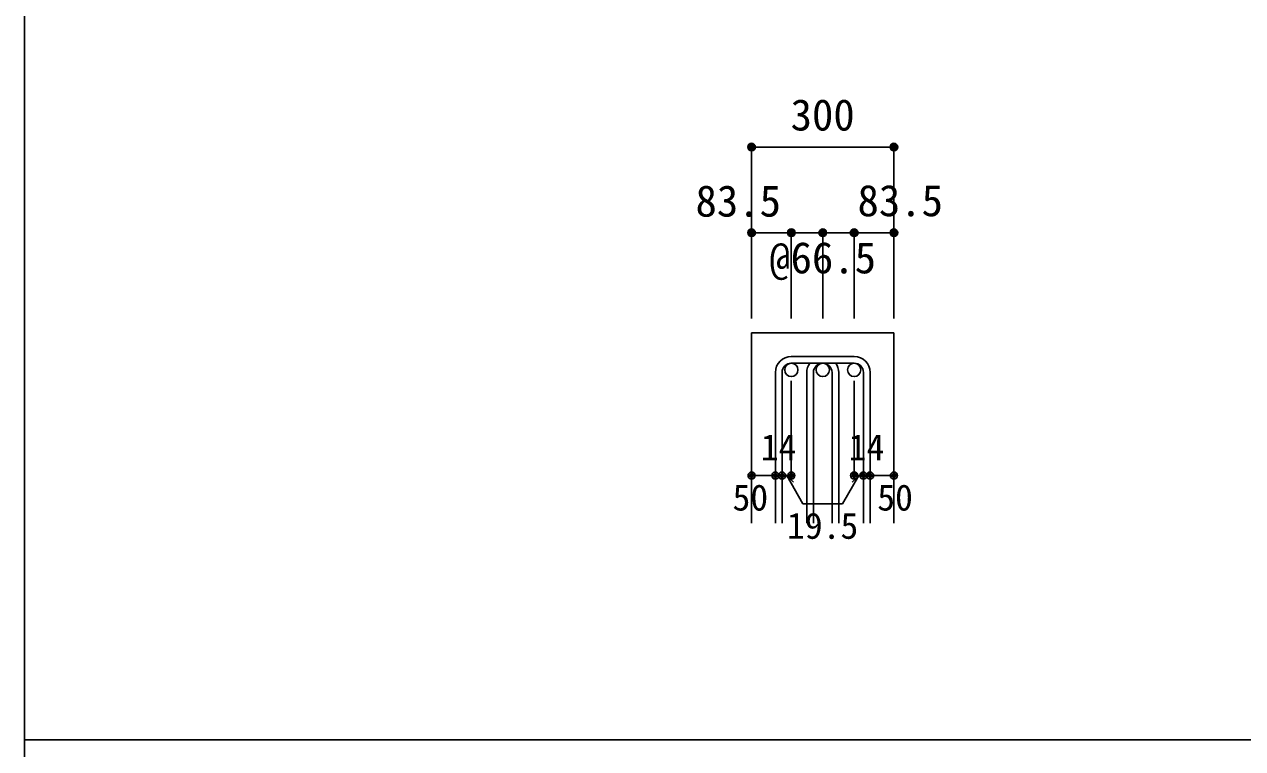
# Model space of a CAD drawing. Units: millimetres at full size, sheet at 1:30; details may follow other scales. Extents: x -5973 to 5954, y -4195 to 4201.
# Drawn here: x -5973 to -3414, y -15 to 1506 of the extents above; entities that cross this region are included whole.
import ezdxf
from ezdxf.enums import TextEntityAlignment as Align

# ---------------------------------------------------------------- set-up
doc = ezdxf.new("R2010")
doc.units = ezdxf.units.MM
doc.header["$LTSCALE"] = 30
doc.header["$PDMODE"] = 32
doc.header["$PDSIZE"] = 15
for name, color, linetype in [('0-1_躯体線', 2, 'Continuous'), ('0-5_基礎梁筋', 7, 'Continuous'), ('0-6_スタラップ筋', 7, 'Continuous'), ('0-D_寸法', 4, 'Continuous'), ('F-0_枠', 6, 'Continuous')]:
    doc.layers.add(name, color=color, linetype=linetype)
doc.styles.add('ＭＳ ゴシック', font='')
doc.styles.get('ＭＳ ゴシック').set_extended_font_data('MS Gothic')

msp = doc.modelspace()

# ---------------------------------------------------------------- linework, layer by layer
at = {"layer": '0-1_躯体線'}
for p, q in [((-4445.3, 858.3), (-4445.3, 458.3)), ((-4445.3, 858.3), (-4146.3, 858.3)), ((-4146.3, 858.3), (-4146.3, 458.3))]:
    msp.add_line(p, q, dxfattribs=at)
at = {"layer": '0-5_基礎梁筋', "color": 3}
for centre in [(-4361.8, 780.3), (-4295.8, 780.3), (-4229.8, 780.3)]:
    msp.add_circle(centre, 14, dxfattribs=at)
at = {"layer": '0-6_スタラップ筋'}
for p, q in [((-4229.8, 808.3), (-4361.8, 808.3)), ((-4229.8, 794.3), (-4361.8, 794.3)), ((-4395.3, 774.8), (-4395.3, 458.3)), ((-4381.3, 774.8), (-4381.3, 458.3)), ((-4329.3, 774.8), (-4329.3, 458.3)), ((-4315.3, 774.8), (-4315.3, 458.3)), ((-4276.3, 774.8), (-4276.3, 458.3)), ((-4262.3, 774.8), (-4262.3, 458.3)), ((-4210.3, 774.8), (-4210.3, 458.3)), ((-4196.3, 774.8), (-4196.3, 458.3))]:
    msp.add_line(p, q, dxfattribs=at)
for centre, radius, start, end in [((-4361.8, 774.8), 33.5, 90, 180), ((-4361.8, 774.8), 19.5, 90, 180), ((-4295.8, 774.8), 33.5, 144.40235, 180), ((-4295.8, 774.8), 19.5, 90, 180), ((-4295.8, 774.8), 19.5, 0, 90), ((-4295.8, 774.8), 33.5, 0, 35.59765), ((-4229.8, 774.8), 33.5, 0, 90), ((-4229.8, 774.8), 19.5, 0, 90)]:
    msp.add_arc(centre, radius, start, end, dxfattribs=at)
at = {"layer": '0-D_寸法'}
for p, q in [((-4445.3, 1248.3), (-4445.3, 1068.3)), ((-4146.3, 1248.3), (-4146.3, 1068.3)), ((-4361.8, 1068.3), (-4445.3, 1068.3)), ((-4445.3, 1068.3), (-4445.3, 888.3)), ((-4295.8, 1068.3), (-4361.8, 1068.3)), ((-4361.8, 1068.3), (-4361.8, 888.3)), ((-4295.8, 1068.3), (-4295.8, 888.3)), ((-4229.8, 1068.3), (-4295.8, 1068.3)), ((-4146.3, 1068.3), (-4229.8, 1068.3)), ((-4229.8, 1068.3), (-4229.8, 888.3)), ((-4146.3, 1068.3), (-4146.3, 888.3)), ((-4361.8, 558.3), (-4361.8, 757.63)), ((-4229.8, 558.3), (-4229.8, 757.63)), ((-4445.3, 558.3), (-4395.3, 558.3)), ((-4395.3, 558.3), (-4361.8, 558.3)), ((-4371.55, 558.3), (-4357.41, 544.16)), ((-4371.55, 558.3), (-4337.33, 499.02)), ((-4220.05, 558.3), (-4254.27, 499.02)), ((-4220.05, 558.3), (-4234.19, 544.16)), ((-4229.8, 558.3), (-4146.3, 558.3)), ((-4210.3, 558.3), (-4196.3, 558.3)), ((-4337.33, 499.02), (-4254.27, 499.02))]:
    msp.add_line(p, q, dxfattribs=at)
for points in [[(-4146.3, 1248.3), (-4445.3, 1248.3), (-4146.3, 1248.3)], [(-4146.3, 1248.3), (-4146.3, 1068.3), (-4146.3, 888.3)]]:
    msp.add_lwpolyline(points, dxfattribs=at)
for centre, radius in [((-4445.3, 1248.3), 8), ((-4445.3, 1248.3), 7.2), ((-4445.3, 1248.3), 6.4), ((-4146.3, 1248.3), 8), ((-4146.3, 1248.3), 7.2), ((-4146.3, 1248.3), 6.4), ((-4445.3, 1248.3), 5.6), ((-4445.3, 1248.3), 4.8), ((-4445.3, 1248.3), 4), ((-4445.3, 1248.3), 3.2), ((-4445.3, 1248.3), 2.4), ((-4445.3, 1248.3), 1.6), ((-4445.3, 1248.3), 0.8), ((-4146.3, 1248.3), 5.6), ((-4146.3, 1248.3), 4.8), ((-4146.3, 1248.3), 4), ((-4146.3, 1248.3), 3.2), ((-4146.3, 1248.3), 2.4), ((-4146.3, 1248.3), 1.6), ((-4146.3, 1248.3), 0.8), ((-4445.3, 1068.3), 8), ((-4445.3, 1068.3), 7.2), ((-4361.8, 1068.3), 8), ((-4361.8, 1068.3), 7.2), ((-4295.8, 1068.3), 8), ((-4295.8, 1068.3), 7.2), ((-4229.8, 1068.3), 8), ((-4229.8, 1068.3), 7.2), ((-4146.3, 1068.3), 8), ((-4146.3, 1068.3), 7.2), ((-4445.3, 1068.3), 6.4), ((-4445.3, 1068.3), 5.6), ((-4445.3, 1068.3), 4.8), ((-4445.3, 1068.3), 4), ((-4445.3, 1068.3), 3.2), ((-4445.3, 1068.3), 2.4), ((-4445.3, 1068.3), 1.6), ((-4445.3, 1068.3), 0.8), ((-4361.8, 1068.3), 6.4), ((-4361.8, 1068.3), 5.6), ((-4361.8, 1068.3), 4.8), ((-4361.8, 1068.3), 4), ((-4361.8, 1068.3), 3.2), ((-4361.8, 1068.3), 2.4), ((-4361.8, 1068.3), 1.6), ((-4361.8, 1068.3), 0.8), ((-4295.8, 1068.3), 6.4), ((-4295.8, 1068.3), 5.6), ((-4295.8, 1068.3), 4.8), ((-4295.8, 1068.3), 4), ((-4295.8, 1068.3), 3.2), ((-4295.8, 1068.3), 2.4), ((-4295.8, 1068.3), 1.6), ((-4295.8, 1068.3), 0.8), ((-4229.8, 1068.3), 6.4), ((-4229.8, 1068.3), 5.6), ((-4229.8, 1068.3), 4.8), ((-4229.8, 1068.3), 4), ((-4229.8, 1068.3), 3.2), ((-4229.8, 1068.3), 2.4), ((-4229.8, 1068.3), 1.6), ((-4229.8, 1068.3), 0.8), ((-4146.3, 1068.3), 6.4), ((-4146.3, 1068.3), 5.6), ((-4146.3, 1068.3), 4.8), ((-4146.3, 1068.3), 4), ((-4146.3, 1068.3), 3.2), ((-4146.3, 1068.3), 2.4), ((-4146.3, 1068.3), 1.6), ((-4146.3, 1068.3), 0.8), ((-4445.3, 558.3), 4), ((-4445.3, 558.3), 3.6), ((-4445.3, 558.3), 3.2), ((-4445.3, 558.3), 2.8), ((-4445.3, 558.3), 2.4), ((-4445.3, 558.3), 2), ((-4445.3, 558.3), 1.6), ((-4445.3, 558.3), 1.2), ((-4445.3, 558.3), 0.8), ((-4445.3, 558.3), 0.4), ((-4395.3, 558.3), 4), ((-4395.3, 558.3), 3.6), ((-4395.3, 558.3), 3.2), ((-4395.3, 558.3), 2.8), ((-4395.3, 558.3), 2.4), ((-4395.3, 558.3), 2), ((-4395.3, 558.3), 1.6), ((-4395.3, 558.3), 1.2), ((-4395.3, 558.3), 0.8), ((-4395.3, 558.3), 0.4), ((-4381.3, 558.3), 4), ((-4381.3, 558.3), 3.6), ((-4381.3, 558.3), 3.2), ((-4381.3, 558.3), 2.8), ((-4381.3, 558.3), 2.4), ((-4381.3, 558.3), 2), ((-4381.3, 558.3), 1.6), ((-4381.3, 558.3), 1.2), ((-4381.3, 558.3), 0.8), ((-4381.3, 558.3), 0.4), ((-4361.8, 558.3), 4), ((-4361.8, 558.3), 3.6), ((-4361.8, 558.3), 3.2), ((-4361.8, 558.3), 2.8), ((-4361.8, 558.3), 2.4), ((-4361.8, 558.3), 2), ((-4361.8, 558.3), 1.6), ((-4361.8, 558.3), 1.2), ((-4361.8, 558.3), 0.8), ((-4361.8, 558.3), 0.4), ((-4229.8, 558.3), 4), ((-4229.8, 558.3), 3.6), ((-4229.8, 558.3), 3.2), ((-4229.8, 558.3), 2.8), ((-4229.8, 558.3), 2.4), ((-4229.8, 558.3), 2), ((-4229.8, 558.3), 1.6), ((-4229.8, 558.3), 1.2), ((-4229.8, 558.3), 0.8), ((-4229.8, 558.3), 0.4), ((-4210.3, 558.3), 4), ((-4210.3, 558.3), 3.6), ((-4210.3, 558.3), 3.2), ((-4210.3, 558.3), 2.8), ((-4210.3, 558.3), 2.4), ((-4210.3, 558.3), 2), ((-4210.3, 558.3), 1.6), ((-4210.3, 558.3), 1.2), ((-4210.3, 558.3), 0.8), ((-4210.3, 558.3), 0.4), ((-4196.3, 558.3), 4), ((-4196.3, 558.3), 3.6), ((-4196.3, 558.3), 3.2), ((-4196.3, 558.3), 2.8), ((-4196.3, 558.3), 2.4), ((-4196.3, 558.3), 2), ((-4196.3, 558.3), 1.6), ((-4196.3, 558.3), 1.2), ((-4196.3, 558.3), 0.8), ((-4196.3, 558.3), 0.4), ((-4146.3, 558.3), 4), ((-4146.3, 558.3), 3.6), ((-4146.3, 558.3), 3.2), ((-4146.3, 558.3), 2.8), ((-4146.3, 558.3), 2.4), ((-4146.3, 558.3), 2), ((-4146.3, 558.3), 1.6), ((-4146.3, 558.3), 1.2), ((-4146.3, 558.3), 0.8), ((-4146.3, 558.3), 0.4)]:
    msp.add_circle(centre, radius, dxfattribs=at)
at = {"layer": '0-D_寸法', "color": 7}
for p in [(-4445.3, 1248.3), (-4146.3, 1248.3), (-4445.3, 1068.3), (-4361.8, 1068.3), (-4295.8, 1068.3), (-4229.8, 1068.3), (-4146.3, 1068.3), (-4445.3, 558.3), (-4395.3, 558.3), (-4381.3, 558.3), (-4361.8, 558.3), (-4229.8, 558.3), (-4210.3, 558.3), (-4196.3, 558.3), (-4146.3, 558.3)]:
    msp.add_point(p, dxfattribs=at)
at = {"layer": 'F-0_枠'}
msp.add_line((-5972.88, 4201.15), (-5972.88, -4195.24), dxfattribs=at)
at = {"layer": 'F-0_枠', "color": 2}
msp.add_line((3723.6, 2.95), (-5972.88, 2.95), dxfattribs=at)

# ---------------------------------------------------------------- texts
at = {"layer": '0-D_寸法', "style": 'ＭＳ ゴシック'}
for s, height, p in [('300', 65.98, (-4363.3, 1263.3)), ('83.5', 65.98, (-4563.11, 1082.45)), ('83.5', 65.98, (-4222.8, 1083.3)), ('@66.5', 65.98, (-4408.3, 963.3)), ('14', 54.99, (-4425.84, 573.75)), ('14', 54.99, (-4241.26, 573.75)), ('50', 54.99, (-4485.3, 468.3)), ('50', 54.99, (-4181.3, 468.3)), ('19.5', 54.99, (-4370.8, 409.02))]:
    msp.add_text(s, height=height, dxfattribs=at).set_placement(p, align=Align.BOTTOM_LEFT)

doc.saveas('drawing.dxf')
